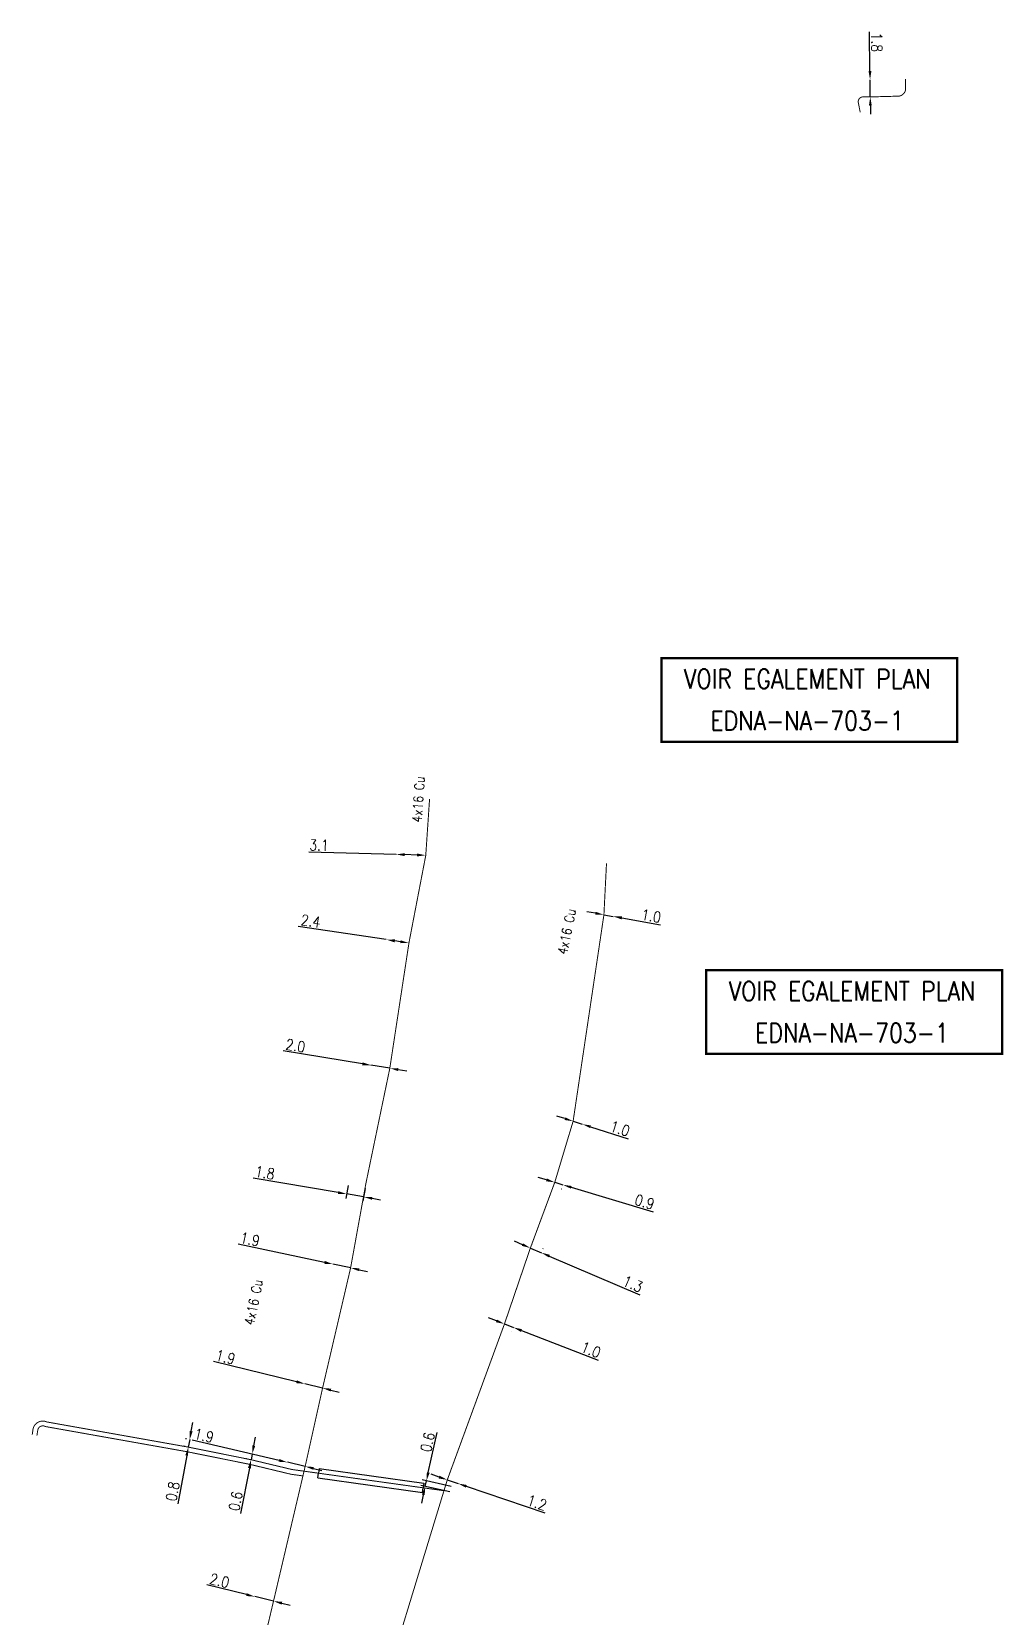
# Model space of a CAD drawing. Header units: millimetres. Extents: x 185011 to 185897, y 128253 to 129000.
# Drawn here: x 185214.7 to 185316.3, y 128422.5 to 128588.3 of the extents above; entities that cross this region are included whole.
import ezdxf
from ezdxf.enums import TextEntityAlignment as Align

# ---------------------------------------------------------------- set-up
doc = ezdxf.new("R2010")
doc.units = ezdxf.units.MM
doc.header["$PDMODE"] = 34
doc.linetypes.add('E_ST_CU', pattern=[2000, 1000, 1000])
doc.layers.get('DEFPOINTS').update_dxf_attribs({"linetype": 'CONTINUOUS'})
for name, color, linetype in [('E_100', 3, 'CONTINUOUS'), ('E_400', 7, 'CONTINUOUS'), ('E_930', 7, 'CONTINUOUS')]:
    doc.layers.add(name, color=color, linetype=linetype)
doc.styles.get("Standard").update_dxf_attribs({"font": 'romans.shx', "width": 0.85})
doc.dimstyles.get("Standard").update_dxf_attribs({"dimtxt": 1.5, "dimasz": 1.2, "dimexe": 0.625, "dimexo": 0.625, "dimgap": 0.25, "dimtad": 1, "dimdec": 1, "dimzin": 0, "dimdsep": 46, "dimtxsty": 'Standard', "dimcen": -0.5, "dimadec": 0, "dimazin": 0, "dimtfac": 1, "dimtdec": 1, "dimtmove": 0, "dimatfit": 3, "dimfxl": 0, "dimtolj": 1, "dimtzin": 0, "dimarcsym": 0})

# ---------------------------------------------------------------- blocks, each defined once
blk = doc.blocks.new('*D32')
at = {"layer": 'DEFPOINTS', "color": 0, "linetype": 'Continuous', "transparency": 16777216}
for p in [(185258.16, 128436.9), (185259.3, 128436.51), (185259.3, 128436.51)]:
    blk.add_point(p, dxfattribs=at)
at = {"layer": 'E_100', "color": 0, "linetype": 'Continuous', "lineweight": -2, "transparency": 16777216}
for p, q in [((185257.31, 128437.19), (185256.46, 128437.48)), ((185258.16, 128436.9), (185259.3, 128436.51)), ((185260.15, 128436.22), (185268.36, 128433.43))]:
    blk.add_line(p, q, dxfattribs=at)
at = {"layer": 'E_100', "color": 0, "linetype": 'Continuous', "transparency": 16777216}
for points in [[(185257.36, 128437.33), (185257.26, 128437.04), (185258.16, 128436.9)], [(185260.2, 128436.36), (185260.1, 128436.08), (185259.3, 128436.51)]]:
    blk.add_solid(points, dxfattribs=at)
at = {"layer": 'E_100', "color": 0, "linetype": 'Continuous', "transparency": 16777216, "insert": (185267.54, 128434.5), "char_height": 1.125, "attachment_point": 5, "rotation": 341.2481}
blk.add_mtext('\\A1;1.2', dxfattribs=at)
blk = doc.blocks.new('*D33')
at = {"layer": 'DEFPOINTS', "color": 0, "linetype": 'Continuous', "transparency": 16777216}
for p in [(185266.84, 128461.12), (185267.99, 128460.63), (185268, 128460.65)]:
    blk.add_point(p, dxfattribs=at)
at = {"layer": 'E_100', "color": 0, "linetype": 'Continuous', "lineweight": -2, "transparency": 16777216}
for p, q in [((185266.02, 128461.49), (185265.19, 128461.85)), ((185267.02, 128461.55), (185267.03, 128461.57)), ((185266.85, 128461.14), (185268, 128460.65)), ((185268.17, 128461.06), (185268.18, 128461.08)), ((185268.82, 128460.3), (185278.3, 128456.25))]:
    blk.add_line(p, q, dxfattribs=at)
at = {"layer": 'E_100', "color": 0, "linetype": 'Continuous', "transparency": 16777216}
for points in [[(185266.08, 128461.63), (185265.96, 128461.36), (185266.85, 128461.14)], [(185268.88, 128460.43), (185268.77, 128460.16), (185268, 128460.65)]]:
    blk.add_solid(points, dxfattribs=at)
at = {"layer": 'E_100', "color": 0, "linetype": 'Continuous', "transparency": 16777216, "insert": (185277.56, 128457.38), "char_height": 1.125, "attachment_point": 5, "rotation": 336.859}
blk.add_mtext('\\A1;1.3', dxfattribs=at)
blk = doc.blocks.new('*D34')
at = {"layer": 'DEFPOINTS', "color": 0, "linetype": 'Continuous', "transparency": 16777216}
for p in [(185264.14, 128453.2), (185265.07, 128452.84), (185265.08, 128452.84)]:
    blk.add_point(p, dxfattribs=at)
at = {"layer": 'E_100', "color": 0, "linetype": 'Continuous', "lineweight": -2, "transparency": 16777216}
for p, q in [((185263.3, 128453.52), (185262.46, 128453.85)), ((185264.14, 128453.2), (185265.07, 128452.84)), ((185263.97, 128452.76), (185263.97, 128452.76)), ((185264.91, 128452.4), (185264.91, 128452.4)), ((185265.91, 128452.51), (185273.95, 128449.4))]:
    blk.add_line(p, q, dxfattribs=at)
at = {"layer": 'E_100', "color": 0, "linetype": 'Continuous', "transparency": 16777216}
for points in [[(185263.36, 128453.66), (185263.25, 128453.38), (185264.14, 128453.2)], [(185265.97, 128452.65), (185265.86, 128452.37), (185265.07, 128452.84)]]:
    blk.add_solid(points, dxfattribs=at)
at = {"layer": 'E_100', "color": 0, "linetype": 'Continuous', "transparency": 16777216, "insert": (185273.18, 128450.5), "char_height": 1.125, "attachment_point": 5, "rotation": 338.8382}
blk.add_mtext('\\A1;1.0', dxfattribs=at)
blk = doc.blocks.new('*D35')
at = {"layer": 'DEFPOINTS', "color": 0, "linetype": 'Continuous', "transparency": 16777216}
for p in [(185269.4, 128468.02), (185270.26, 128467.76), (185270.26, 128467.75)]:
    blk.add_point(p, dxfattribs=at)
at = {"layer": 'E_100', "color": 0, "linetype": 'Continuous', "lineweight": -2, "transparency": 16777216}
for p, q in [((185268.53, 128468.27), (185267.67, 128468.53)), ((185269.4, 128468.01), (185270.26, 128467.75)), ((185269.26, 128467.57), (185269.26, 128467.56)), ((185270.13, 128467.31), (185270.12, 128467.3)), ((185271.12, 128467.49), (185279.7, 128464.91))]:
    blk.add_line(p, q, dxfattribs=at)
at = {"layer": 'E_100', "color": 0, "linetype": 'Continuous', "transparency": 16777216}
for points in [[(185268.58, 128468.41), (185268.49, 128468.12), (185269.4, 128468.01)], [(185271.16, 128467.63), (185271.08, 128467.35), (185270.26, 128467.75)]]:
    blk.add_solid(points, dxfattribs=at)
at = {"layer": 'E_100', "color": 0, "linetype": 'Continuous', "transparency": 16777216, "insert": (185278.8, 128465.96), "char_height": 1.125, "attachment_point": 5, "rotation": 343.2594}
blk.add_mtext('\\A1;0.9', dxfattribs=at)
blk = doc.blocks.new('*D36')
at = {"layer": 'DEFPOINTS', "color": 0, "linetype": 'Continuous', "transparency": 16777216}
for p in [(185271.32, 128474.4), (185272.28, 128474.09), (185272.28, 128474.09)]:
    blk.add_point(p, dxfattribs=at)
at = {"layer": 'E_100', "color": 0, "linetype": 'Continuous', "lineweight": -2, "transparency": 16777216}
for p, q in [((185270.47, 128474.67), (185269.61, 128474.94)), ((185271.32, 128474.4), (185272.28, 128474.09)), ((185273.14, 128473.82), (185277.06, 128472.57))]:
    blk.add_line(p, q, dxfattribs=at)
at = {"layer": 'E_100', "color": 0, "linetype": 'Continuous', "transparency": 16777216}
for points in [[(185270.51, 128474.81), (185270.42, 128474.53), (185271.32, 128474.4)], [(185273.18, 128473.96), (185273.09, 128473.68), (185272.28, 128474.09)]]:
    blk.add_solid(points, dxfattribs=at)
at = {"layer": 'E_100', "color": 0, "linetype": 'Continuous', "transparency": 16777216, "insert": (185276.22, 128473.63), "char_height": 1.125, "attachment_point": 5, "rotation": 342.3295}
blk.add_mtext('\\A1;1.0', dxfattribs=at)
blk = doc.blocks.new('*D37')
at = {"layer": 'DEFPOINTS', "color": 0, "linetype": 'Continuous', "transparency": 16777216}
for p in [(185274.54, 128495.99), (185275.52, 128495.82), (185275.52, 128495.82)]:
    blk.add_point(p, dxfattribs=at)
at = {"layer": 'E_100', "color": 0, "linetype": 'Continuous', "lineweight": -2, "transparency": 16777216}
for p, q in [((185273.65, 128496.15), (185272.77, 128496.31)), ((185274.54, 128495.99), (185275.52, 128495.82)), ((185276.41, 128495.66), (185280.46, 128494.94))]:
    blk.add_line(p, q, dxfattribs=at)
at = {"layer": 'E_100', "color": 0, "linetype": 'Continuous', "transparency": 16777216}
for points in [[(185273.68, 128496.3), (185273.63, 128496), (185274.54, 128495.99)], [(185276.44, 128495.81), (185276.38, 128495.51), (185275.52, 128495.82)]]:
    blk.add_solid(points, dxfattribs=at)
at = {"layer": 'E_100', "color": 0, "linetype": 'Continuous', "transparency": 16777216, "insert": (185279.49, 128495.87), "char_height": 1.125, "attachment_point": 5, "rotation": 349.9207}
blk.add_mtext('\\A1;1.0', dxfattribs=at)
blk = doc.blocks.new('*D38')
at = {"layer": 'DEFPOINTS', "color": 0, "linetype": 'Continuous', "transparency": 16777216}
for p in [(185252.81, 128502.3), (185252.81, 128502.3), (185255.91, 128502.22)]:
    blk.add_point(p, dxfattribs=at)
at = {"layer": 'E_100', "color": 0, "linetype": 'Continuous', "lineweight": -2, "transparency": 16777216}
for p, q in [((185252.81, 128502.3), (185243.69, 128502.54)), ((185255.01, 128502.24), (185253.71, 128502.28))]:
    blk.add_line(p, q, dxfattribs=at)
at = {"layer": 'E_100', "color": 0, "linetype": 'Continuous', "transparency": 16777216}
for points in [[(185253.71, 128502.43), (185253.7, 128502.13), (185252.81, 128502.3)], [(185255.01, 128502.39), (185255, 128502.09), (185255.91, 128502.22)]]:
    blk.add_solid(points, dxfattribs=at)
at = {"layer": 'E_100', "color": 0, "linetype": 'Continuous', "transparency": 16777216, "insert": (185244.76, 128503.27), "char_height": 1.125, "attachment_point": 5, "rotation": 358.4669}
blk.add_mtext('\\A1;3.1', dxfattribs=at)
blk = doc.blocks.new('*D39')
at = {"layer": 'DEFPOINTS', "color": 0, "linetype": 'Continuous', "transparency": 16777216}
for p in [(185251.78, 128493.39), (185251.78, 128493.39), (185254.15, 128493.04)]:
    blk.add_point(p, dxfattribs=at)
at = {"layer": 'E_100', "color": 0, "linetype": 'Continuous', "lineweight": -2, "transparency": 16777216}
for p, q in [((185251.78, 128493.39), (185242.57, 128494.77)), ((185253.26, 128493.17), (185252.67, 128493.26))]:
    blk.add_line(p, q, dxfattribs=at)
at = {"layer": 'E_100', "color": 0, "linetype": 'Continuous', "transparency": 16777216}
for points in [[(185252.69, 128493.41), (185252.65, 128493.11), (185251.78, 128493.39)], [(185253.28, 128493.32), (185253.24, 128493.02), (185254.15, 128493.04)]]:
    blk.add_solid(points, dxfattribs=at)
at = {"layer": 'E_100', "color": 0, "linetype": 'Continuous', "transparency": 16777216, "insert": (185243.88, 128495.33), "char_height": 1.125, "attachment_point": 5, "rotation": 351.511}
blk.add_mtext('\\A1;2.4', dxfattribs=at)
blk = doc.blocks.new('*D40')
at = {"layer": 'DEFPOINTS', "color": 0, "linetype": 'Continuous', "transparency": 16777216}
for p in [(185250.17, 128480.26), (185250.17, 128480.26), (185252.15, 128479.94)]:
    blk.add_point(p, dxfattribs=at)
at = {"layer": 'E_100', "color": 0, "linetype": 'Continuous', "lineweight": -2, "transparency": 16777216}
for p, q in [((185249.28, 128480.41), (185240.99, 128481.75)), ((185252.15, 128479.94), (185250.17, 128480.26)), ((185253.04, 128479.8), (185253.92, 128479.66))]:
    blk.add_line(p, q, dxfattribs=at)
at = {"layer": 'E_100', "color": 0, "linetype": 'Continuous', "transparency": 16777216}
for points in [[(185249.31, 128480.56), (185249.26, 128480.26), (185250.17, 128480.26)], [(185253.06, 128479.95), (185253.01, 128479.65), (185252.15, 128479.94)]]:
    blk.add_solid(points, dxfattribs=at)
at = {"layer": 'E_100', "color": 0, "linetype": 'Continuous', "transparency": 16777216, "insert": (185242.29, 128482.3), "char_height": 1.125, "attachment_point": 5, "rotation": 350.7926}
blk.add_mtext('\\A1;2.0', dxfattribs=at)
blk = doc.blocks.new('*D41')
at = {"layer": 'DEFPOINTS', "color": 0, "linetype": 'Continuous', "transparency": 16777216}
for p in [(185247.86, 128468.14), (185249.64, 128467.84), (185247.63, 128466.79)]:
    blk.add_point(p, dxfattribs=at)
at = {"layer": 'E_100', "color": 0, "linetype": 'Continuous', "lineweight": -2, "transparency": 16777216}
for p, q in [((185246.74, 128466.94), (185237.86, 128468.46)), ((185247.78, 128467.68), (185247.55, 128466.33)), ((185249.41, 128466.49), (185247.63, 128466.79)), ((185249.56, 128467.38), (185249.33, 128466.03)), ((185250.29, 128466.34), (185251.18, 128466.19))]:
    blk.add_line(p, q, dxfattribs=at)
at = {"layer": 'E_100', "color": 0, "linetype": 'Continuous', "transparency": 16777216}
for points in [[(185246.77, 128467.09), (185246.72, 128466.8), (185247.63, 128466.79)], [(185250.32, 128466.49), (185250.27, 128466.19), (185249.41, 128466.49)]]:
    blk.add_solid(points, dxfattribs=at)
at = {"layer": 'E_100', "color": 0, "linetype": 'Continuous', "transparency": 16777216, "insert": (185239.09, 128469.01), "char_height": 1.125, "attachment_point": 5, "rotation": 350.3109}
blk.add_mtext('\\A1;1.8', dxfattribs=at)
blk = doc.blocks.new('*D42')
at = {"layer": 'DEFPOINTS', "color": 0, "linetype": 'Continuous', "transparency": 16777216}
for p in [(185246.2, 128459.45), (185246.2, 128459.45), (185248.06, 128459.06)]:
    blk.add_point(p, dxfattribs=at)
at = {"layer": 'E_100', "color": 0, "linetype": 'Continuous', "lineweight": -2, "transparency": 16777216}
for p, q in [((185245.32, 128459.64), (185236.31, 128461.55)), ((185248.06, 128459.06), (185246.2, 128459.45)), ((185248.94, 128458.87), (185249.82, 128458.69))]:
    blk.add_line(p, q, dxfattribs=at)
at = {"layer": 'E_100', "color": 0, "linetype": 'Continuous', "transparency": 16777216}
for points in [[(185245.35, 128459.79), (185245.29, 128459.49), (185246.2, 128459.45)], [(185248.97, 128459.02), (185248.91, 128458.73), (185248.06, 128459.06)]]:
    blk.add_solid(points, dxfattribs=at)
at = {"layer": 'E_100', "color": 0, "linetype": 'Continuous', "transparency": 16777216, "insert": (185237.54, 128462.05), "char_height": 1.125, "attachment_point": 5, "rotation": 348.0553}
blk.add_mtext('\\A1;1.9', dxfattribs=at)
blk = doc.blocks.new('*D43')
at = {"layer": 'DEFPOINTS', "color": 0, "linetype": 'Continuous', "transparency": 16777216}
for p in [(185243.27, 128446.94), (185243.27, 128446.94), (185245.12, 128446.5)]:
    blk.add_point(p, dxfattribs=at)
at = {"layer": 'E_100', "color": 0, "linetype": 'Continuous', "lineweight": -2, "transparency": 16777216}
for p, q in [((185242.4, 128447.16), (185233.73, 128449.26)), ((185245.12, 128446.5), (185243.27, 128446.94)), ((185246, 128446.28), (185246.87, 128446.07))]:
    blk.add_line(p, q, dxfattribs=at)
at = {"layer": 'E_100', "color": 0, "linetype": 'Continuous', "transparency": 16777216}
for points in [[(185242.44, 128447.3), (185242.36, 128447.01), (185243.27, 128446.94)], [(185246.03, 128446.43), (185245.96, 128446.14), (185245.12, 128446.5)]]:
    blk.add_solid(points, dxfattribs=at)
at = {"layer": 'E_100', "color": 0, "linetype": 'Continuous', "transparency": 16777216, "insert": (185234.97, 128449.73), "char_height": 1.125, "attachment_point": 5, "rotation": 346.3682}
blk.add_mtext('\\A1;1.9', dxfattribs=at)
blk = doc.blocks.new('*D44')
at = {"layer": 'DEFPOINTS', "color": 0, "linetype": 'Continuous', "transparency": 16777216}
for p in [(185241.44, 128438.73), (185241.44, 128438.73), (185243.29, 128438.3)]:
    blk.add_point(p, dxfattribs=at)
at = {"layer": 'E_100', "color": 0, "linetype": 'Continuous', "lineweight": -2, "transparency": 16777216}
for p, q in [((185240.57, 128438.93), (185231.48, 128441.05)), ((185243.29, 128438.3), (185241.44, 128438.73)), ((185244.17, 128438.09), (185245.05, 128437.89))]:
    blk.add_line(p, q, dxfattribs=at)
at = {"layer": 'E_100', "color": 0, "linetype": 'Continuous', "transparency": 16777216}
for points in [[(185240.6, 128439.08), (185240.53, 128438.79), (185241.44, 128438.73)], [(185244.21, 128438.24), (185244.14, 128437.95), (185243.29, 128438.3)]]:
    blk.add_solid(points, dxfattribs=at)
at = {"layer": 'E_100', "color": 0, "linetype": 'Continuous', "transparency": 16777216, "insert": (185232.72, 128441.53), "char_height": 1.125, "attachment_point": 5, "rotation": 346.8863}
blk.add_mtext('\\A1;1.9', dxfattribs=at)
blk = doc.blocks.new('*D45')
at = {"layer": 'DEFPOINTS', "color": 0, "linetype": 'Continuous', "transparency": 16777216}
for p in [(185238.04, 128424.68), (185238.04, 128424.68), (185239.99, 128424.21)]:
    blk.add_point(p, dxfattribs=at)
at = {"layer": 'E_100', "color": 0, "linetype": 'Continuous', "lineweight": -2, "transparency": 16777216}
for p, q in [((185237.17, 128424.89), (185233.01, 128425.9)), ((185239.99, 128424.21), (185238.04, 128424.68)), ((185240.86, 128424), (185241.74, 128423.79))]:
    blk.add_line(p, q, dxfattribs=at)
at = {"layer": 'E_100', "color": 0, "linetype": 'Continuous', "transparency": 16777216}
for points in [[(185237.2, 128425.04), (185237.13, 128424.75), (185238.04, 128424.68)], [(185240.9, 128424.14), (185240.83, 128423.85), (185239.99, 128424.21)]]:
    blk.add_solid(points, dxfattribs=at)
at = {"layer": 'E_100', "color": 0, "linetype": 'Continuous', "transparency": 16777216, "insert": (185234.35, 128426.35), "char_height": 1.125, "attachment_point": 5, "rotation": 346.3764}
blk.add_mtext('\\A1;2.0', dxfattribs=at)
blk = doc.blocks.new('*D54')
at = {"layer": 'DEFPOINTS', "color": 0, "linetype": 'Continuous', "transparency": 16777216}
for p in [(185255.98, 128436.79), (185258.89, 128435.53), (185259.02, 128436.11)]:
    blk.add_point(p, dxfattribs=at)
at = {"layer": 'E_100', "color": 0, "linetype": 'Continuous', "lineweight": -2, "transparency": 16777216}
for p, q in [((185256.17, 128437.67), (185257.1, 128441.84)), ((185258.43, 128435.63), (185255.39, 128436.3)), ((185258.56, 128436.21), (185255.52, 128436.89)), ((185255.85, 128436.2), (185255.98, 128436.79)), ((185255.65, 128435.32), (185255.46, 128434.44))]:
    blk.add_line(p, q, dxfattribs=at)
at = {"layer": 'E_100', "color": 0, "linetype": 'Continuous', "transparency": 16777216}
for points in [[(185256.03, 128437.7), (185256.32, 128437.63), (185255.98, 128436.79)], [(185255.51, 128435.36), (185255.8, 128435.29), (185255.85, 128436.2)]]:
    blk.add_solid(points, dxfattribs=at)
at = {"layer": 'E_100', "color": 0, "linetype": 'Continuous', "transparency": 16777216, "insert": (185256.11, 128440.84), "char_height": 1.125, "attachment_point": 5, "rotation": 77.4694}
blk.add_mtext('\\A1;0.6', dxfattribs=at)
blk = doc.blocks.new('*D55')
at = {"layer": 'DEFPOINTS', "color": 0, "linetype": 'Continuous', "transparency": 16777216}
for p in [(185237.76, 128439.59), (185237.66, 128439), (185237.78, 128439.59)]:
    blk.add_point(p, dxfattribs=at)
at = {"layer": 'E_100', "color": 0, "linetype": 'Continuous', "lineweight": -2, "transparency": 16777216}
for p, q in [((185237.93, 128440.47), (185238.11, 128441.36)), ((185237.32, 128439.68), (185237.3, 128439.68)), ((185237.76, 128439.59), (185237.64, 128439)), ((185237.47, 128438.12), (185236.53, 128433.36)), ((185237.2, 128439.09), (185237.18, 128439.09))]:
    blk.add_line(p, q, dxfattribs=at)
at = {"layer": 'E_100', "color": 0, "linetype": 'Continuous', "transparency": 16777216}
for points in [[(185237.79, 128440.5), (185238.08, 128440.44), (185237.76, 128439.59)], [(185237.32, 128438.15), (185237.62, 128438.09), (185237.64, 128439)]]:
    blk.add_solid(points, dxfattribs=at)
at = {"layer": 'E_100', "color": 0, "linetype": 'Continuous', "transparency": 16777216, "insert": (185236.03, 128434.67), "char_height": 1.125, "attachment_point": 5, "rotation": 78.875}
blk.add_mtext('\\A1;0.6', dxfattribs=at)
blk = doc.blocks.new('*D56')
at = {"layer": 'DEFPOINTS', "color": 0, "linetype": 'Continuous', "transparency": 16777216}
for p in [(185231.21, 128440.3), (185231.23, 128441.11), (185231.35, 128441.09)]:
    blk.add_point(p, dxfattribs=at)
at = {"layer": 'E_100', "color": 0, "linetype": 'Continuous', "lineweight": -2, "transparency": 16777216}
for p, q in [((185231.39, 128442), (185231.56, 128442.88)), ((185230.74, 128440.39), (185230.62, 128440.41)), ((185230.89, 128441.17), (185230.77, 128441.2)), ((185231.23, 128441.11), (185231.08, 128440.32)), ((185230.91, 128439.44), (185229.97, 128434.39))]:
    blk.add_line(p, q, dxfattribs=at)
at = {"layer": 'E_100', "color": 0, "linetype": 'Continuous', "transparency": 16777216}
for points in [[(185231.24, 128442.02), (185231.54, 128441.97), (185231.23, 128441.11)], [(185230.77, 128439.47), (185231.06, 128439.41), (185231.08, 128440.32)]]:
    blk.add_solid(points, dxfattribs=at)
at = {"layer": 'E_100', "color": 0, "linetype": 'Continuous', "transparency": 16777216, "insert": (185229.45, 128435.69), "char_height": 1.125, "attachment_point": 5, "rotation": 79.4295}
blk.add_mtext('\\A1;0.8', dxfattribs=at)
blk = doc.blocks.new('*D63')
at = {"layer": 'DEFPOINTS', "color": 0, "linetype": 'Continuous', "transparency": 16777216}
for p in [(185302.37, 128583.32), (185302.37, 128583.32), (185302.39, 128581.52)]:
    blk.add_point(p, dxfattribs=at)
at = {"layer": 'E_100', "color": 0, "linetype": 'Continuous', "lineweight": -2, "transparency": 16777216}
for p, q in [((185302.36, 128584.22), (185302.31, 128588.34)), ((185302.39, 128581.52), (185302.37, 128583.32)), ((185302.4, 128580.62), (185302.41, 128579.72))]:
    blk.add_line(p, q, dxfattribs=at)
at = {"layer": 'E_100', "color": 0, "linetype": 'Continuous', "transparency": 16777216}
for points in [[(185302.51, 128584.23), (185302.21, 128584.22), (185302.37, 128583.32)], [(185302.55, 128580.63), (185302.25, 128580.62), (185302.39, 128581.52)]]:
    blk.add_solid(points, dxfattribs=at)
at = {"layer": 'E_100', "color": 0, "linetype": 'Continuous', "transparency": 16777216, "insert": (185303.07, 128587.23), "char_height": 1.125, "attachment_point": 5, "rotation": 270.6968}
blk.add_mtext('\\A1;1.8', dxfattribs=at)

msp = doc.modelspace()

# ---------------------------------------------------------------- linework, layer by layer
at = {"layer": 'E_100', "linetype": 'E_ST_CU', "const_width": 0.1, "flags": 128}
for points in [[(185301.34, 128579.91), (185301.13, 128581, -0.416734), (185301.62, 128581.52), (185302.39, 128581.52), (185305.36, 128581.6, 0.389078), (185306.09, 128582.4), (185306.09, 128583.4)], [(185256.31, 128508.11), (185255.91, 128502.19), (185254.16, 128493.09), (185252.15, 128479.93), (185249.64, 128467.84), (185248.05, 128459.05), (185245.12, 128446.49), (185243.3, 128438.3), (185239.99, 128424.21), (185237.43, 128413.38), (185236.03, 128405.6), (185235.26, 128400.82), (185233.31, 128384.82), (185232.09, 128372.38), (185230.3, 128363.63), (185230.19, 128362.7, 0.263373), (185230.61, 128361.72, -0.331725), (185230.97, 128360.43, -0.275433), (185230.25, 128359.86, 15.575278), (185230.25, 128359.86, -1), (185230.25, 128359.86), (185227.55, 128358.93), (185224.62, 128358.99)], [(185244.95, 128353.52), (185244.25, 128353.87, -0.283672), (185242.97, 128355.94), (185242.84, 128359.86), (185242.92, 128364.49), (185244.06, 128375.39), (185246.6, 128393.54), (185250.06, 128410.36), (185253.23, 128420.73), (185258.15, 128436.86), (185264.14, 128453.2), (185266.85, 128461.14), (185269.4, 128468.01), (185271.32, 128474.4), (185274.54, 128495.99), (185274.81, 128501.36)], [(185214.76, 128441.61), (185214.84, 128442.17, -0.495988), (185216.29, 128442.95), (185231.08, 128440.32), (185237.64, 128439), (185241.91, 128437.98), (185257.81, 128435.76)], [(185215.25, 128441.53), (185215.34, 128442.09, -0.5313), (185216.14, 128442.47), (185230.99, 128439.83), (185237.54, 128438.51), (185241.82, 128437.48), (185243.06, 128437.31)]]:
    msp.add_lwpolyline(points, format="xyb", dxfattribs=at)
at = {"layer": 'E_400', "color": 7, "linetype": 'CONTINUOUS'}
for p, q in [((185244.77, 128438.08), (185244.7, 128437.59)), ((185244.77, 128438.08), (185255.7, 128436.56)), ((185244.63, 128437.09), (185244.7, 128437.59)), ((185244.63, 128437.09), (185255.56, 128435.57)), ((185255.7, 128436.56), (185255.63, 128436.07)), ((185255.56, 128435.57), (185255.63, 128436.07))]:
    msp.add_line(p, q, dxfattribs=at)
at = {"layer": 'E_930', "const_width": 0.25}
for points in [[(185280.55, 128522.83), (185311.49, 128522.83), (185311.49, 128514.09), (185280.55, 128514.09)], [(185285.24, 128490.19), (185316.18, 128490.19), (185316.18, 128481.44), (185285.24, 128481.44)]]:
    msp.add_lwpolyline(points, close=True, dxfattribs=at)

# ---------------------------------------------------------------- texts
at = {"layer": 'E_100', "linetype": 'E_ST_CU', "width": 0.85}
for rotation, p in [(86.1046, (185255.14, 128508.05)), (78.6235, (185270.65, 128494.23)), (78.6235, (185237.91, 128455.46))]:
    msp.add_text('4x16 Cu', height=1, rotation=rotation, dxfattribs=at).set_placement(p, align=Align.MIDDLE)
at = {"layer": 'E_930', "width": 0.85}
for s, p in [('VOIR EGALEMENT PLAN', (185295.79, 128519.66)), ('EDNA-NA-703-1', (185295.79, 128515.28)), ('VOIR EGALEMENT PLAN', (185300.48, 128487.01)), ('EDNA-NA-703-1', (185300.48, 128482.64))]:
    msp.add_text(s, height=2, dxfattribs=at).set_placement(p, align=Align.CENTER)

# ---------------------------------------------------------------- dimensions: what is measured, and where the dimension line sits
at = {"layer": 'E_100', "linetype": 'Continuous'}
for base, p1, p2, angle, picture, middle in [((185302.37, 128583.32), (185302.39, 128581.52), (185302.37, 128583.32), 90.6968, '*D63', (185302.32, 128587.22)), ((185252.81, 128502.3), (185255.91, 128502.22), (185252.81, 128502.3), 178.4669, '*D38', (185244.74, 128502.52)), ((185251.78, 128493.39), (185254.15, 128493.04), (185251.78, 128493.39), 171.511, '*D39', (185243.77, 128494.59)), ((185275.52, 128495.82), (185274.54, 128495.99), (185275.52, 128495.82), 349.9207, '*D37', (185279.36, 128495.13)), ((185250.17, 128480.26), (185252.15, 128479.94), (185250.17, 128480.26), 170.7926, '*D40', (185242.17, 128481.56)), ((185272.28, 128474.09), (185271.32, 128474.4), (185272.28, 128474.09), 342.3295, '*D36', (185275.99, 128472.91)), ((185247.63, 128466.79), (185249.64, 128467.84), (185247.86, 128468.14), 170.3109, '*D41', (185238.97, 128468.27)), ((185270.26, 128467.75), (185269.4, 128468.02), (185270.26, 128467.76), 343.2594, '*D35', (185278.58, 128465.25)), ((185246.2, 128459.45), (185248.06, 128459.06), (185246.2, 128459.45), 168.0553, '*D42', (185237.39, 128461.32)), ((185267.9972, 128460.6495), (185266.8395, 128461.1215), (185267.989, 128460.6303), 336.859, '*D33', (185277.2655, 128456.6884)), ((185265.07, 128452.84), (185264.14, 128453.2), (185265.08, 128452.84), 338.8382, '*D34', (185272.91, 128449.81)), ((185243.27, 128446.94), (185245.12, 128446.5), (185243.27, 128446.94), 166.3682, '*D43', (185234.8, 128449)), ((185231.23, 128441.11), (185231.21, 128440.3), (185231.35, 128441.09), 79.4295, '*D56', (185230.19, 128435.55)), ((185241.44, 128438.73), (185243.29, 128438.3), (185241.44, 128438.73), 166.8863, '*D44', (185232.55, 128440.8)), ((185237.76, 128439.59), (185237.66, 128439), (185237.78, 128439.59), 78.875, '*D55', (185236.76, 128434.52)), ((185255.98, 128436.79), (185258.89, 128435.53), (185259.02, 128436.11), 77.4694, '*D54', (185256.84, 128440.68)), ((185259.3, 128436.51), (185258.16, 128436.9), (185259.3, 128436.51), 341.2481, '*D32', (185267.3, 128433.79)), ((185238.04, 128424.68), (185239.99, 128424.21), (185238.04, 128424.68), 166.3764, '*D45', (185234.17, 128425.62))]:
    dim = msp.add_linear_dim(base=base, p1=p1, p2=p2, angle=angle, dimstyle='Standard', override={"dimscale": 0.75}, dxfattribs=at)
    dim.commit()
    dim.dimension.update_dxf_attribs({"geometry": picture, "text_midpoint": middle, "dimtype": 161})

doc.saveas('drawing.dxf')
